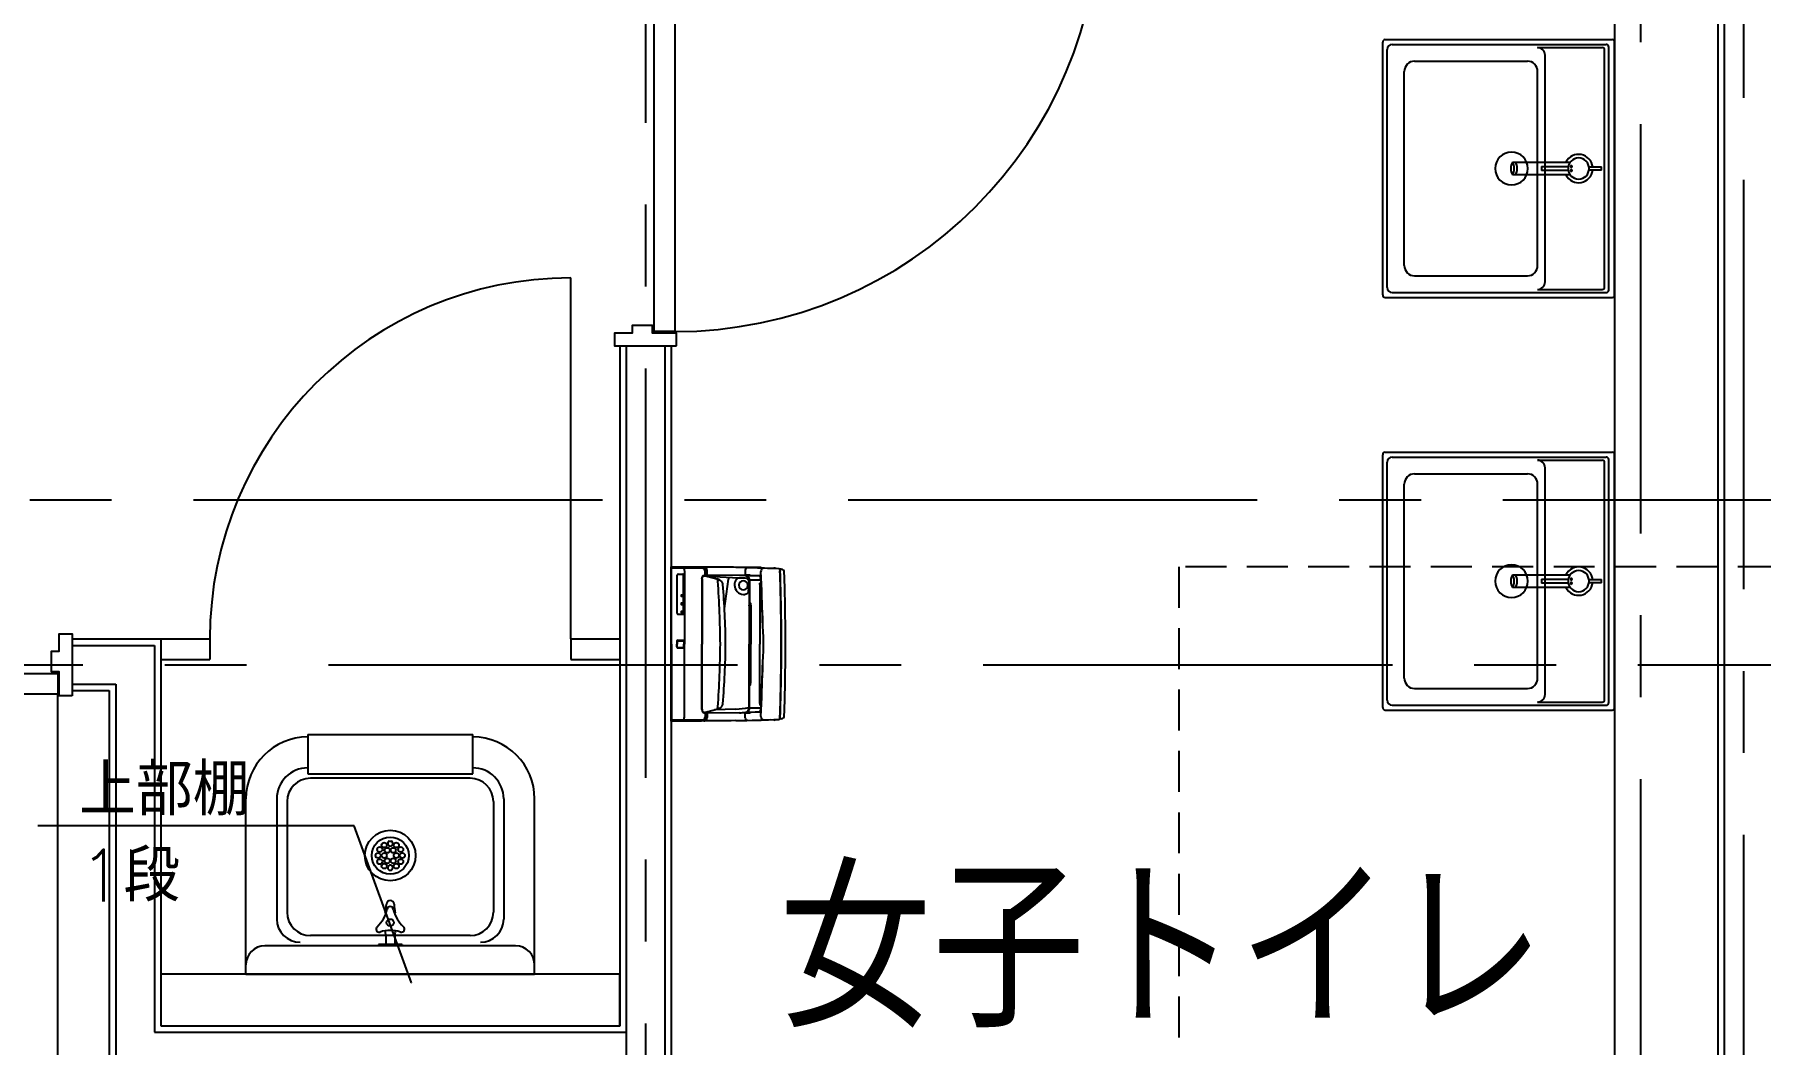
# Model space of a CAD drawing. Extents: x -119186 to 81195, y 1816 to 147180.
# Drawn here: x 28291 to 31639, y 34326 to 36285 of the extents above; entities that cross this region are included whole.
import ezdxf
from ezdxf import colors
from ezdxf.entities.mleader import LeaderData, LeaderLine
from ezdxf.enums import TextEntityAlignment as Align
from ezdxf.math import Vec2, Vec3

# ---------------------------------------------------------------- set-up
doc = ezdxf.new("R2010")
doc.units = 0
doc.header["$LTSCALE"] = 12.7
doc.header["$MEASUREMENT"] = 0
doc.linetypes.add('CENTER', pattern=[2, 1.25, -0.25, 0.25, -0.25])
doc.linetypes.add('HIDDEN2', pattern=[0.1875, 0.125, -0.0625])
doc.layers.get('0').update_dxf_attribs({"linetype": 'CONTINUOUS'})
for name, color, linetype in [('80_SHELL_TEXT', 7, 'CONTINUOUS'), ('85 shell', 7, 'CONTINUOUS'), ('A_建築（什器）', 8, 'CONTINUOUS'), ('A_建築（建具）', 2, 'CONTINUOUS'), ('A_建築（新設・仕上げ）', 2, 'CONTINUOUS'), ('A_建築（軽鉄下地）', 8, 'CONTINUOUS'), ('A_通り芯', 8, 'CENTER')]:
    doc.layers.add(name, color=color, linetype=linetype)
doc.styles.get("Standard").update_dxf_attribs({"font": 'txt', "bigfont": 'BIGFONT.SHX'})

# ---------------------------------------------------------------- blocks, each defined once
blk = doc.blocks.new('_DotSmall')
at = {"color": 0, "linetype": 'ByBlock', "const_width": 0.5}
blk.add_lwpolyline([(-0.0625, 0, 1), (0.0625, 0, 1)], format="xyb", close=True, dxfattribs=at)

msp = doc.modelspace()

# ---------------------------------------------------------------- linework, layer by layer
at = {"layer": '85 shell'}
msp.add_lwpolyline([(28536.16, 34362.64), (29426.16, 34362.64), (29426.16, 34462.64), (28536.16, 34462.64)], close=True, dxfattribs=at)
at = {"layer": 'A_建築（什器）'}
for p, q in [((31356.16, 36632.64), (31356.16, 34302.64)), ((29331.16, 35112.64), (29331.16, 35812.64)), ((28536.16, 35112.64), (28631.16, 35112.64)), ((28631.16, 35112.64), (28631.16, 35072.64)), ((29331.16, 35112.64), (29426.16, 35112.64)), ((29331.16, 35112.64), (29331.16, 35072.64)), ((28536.16, 35072.64), (28631.16, 35072.64)), ((29331.16, 35072.64), (29426.16, 35072.64))]:
    msp.add_line(p, q, dxfattribs=at)
at = {"layer": 'A_建築（什器）', "linetype": 'Continuous'}
for p, q in [((30906.16, 35779.73), (30906.16, 36269.73)), ((30911.16, 36274.73), (31348.16, 36274.73)), ((30921.16, 36274.73), (31351.16, 36274.73)), ((30924.86, 36265.33), (31339.66, 36265.33)), ((31206.16, 36259.27), (31331.66, 36259.27)), ((31344.66, 35789.13), (31344.66, 36260.33)), ((31356.16, 35779.73), (31356.16, 36269.73)), ((30914.86, 35794.13), (30914.86, 36255.33)), ((30968.02, 36232.86), (31186.79, 36232.86)), ((31221.16, 35805.19), (31221.16, 36244.27)), ((31336.66, 35795.19), (31336.66, 36254.27)), ((30948.02, 35836.6), (30948.02, 36212.86)), ((31206.79, 35836.6), (31206.79, 36212.86)), ((31158.02, 36037.23), (31269.91, 36037.23)), ((31214.36, 36028.73), (31266.05, 36028.73)), ((31306.44, 36027.73), (31330.34, 36027.73)), ((31330.34, 36021.73), (31330.34, 36027.73)), ((31269.91, 36012.23), (31158.02, 36012.23)), ((31266.05, 36020.73), (31214.36, 36020.73)), ((31330.34, 36021.73), (31306.44, 36021.73)), ((30968.02, 35816.6), (31186.79, 35816.6)), ((31206.16, 35790.19), (31331.66, 35790.19)), ((30911.16, 35774.73), (31348.16, 35774.73)), ((30921.16, 35774.73), (31351.16, 35774.73)), ((30924.86, 35784.13), (31339.66, 35784.13)), ((30906.16, 34979.73), (30906.16, 35469.73)), ((30911.16, 35474.73), (31348.16, 35474.73)), ((30914.86, 34994.13), (30914.86, 35455.33)), ((30921.16, 35474.73), (31351.16, 35474.73)), ((30924.86, 35465.33), (31339.66, 35465.33)), ((31206.16, 35459.27), (31331.66, 35459.27)), ((31336.66, 34995.19), (31336.66, 35454.27)), ((31344.66, 34989.13), (31344.66, 35460.33)), ((31356.16, 34979.73), (31356.16, 35469.73)), ((30968.02, 35432.86), (31186.79, 35432.86)), ((31221.16, 35005.19), (31221.16, 35444.27)), ((30948.02, 35036.6), (30948.02, 35412.86)), ((31206.79, 35036.6), (31206.79, 35412.86)), ((31158.02, 35237.23), (31269.91, 35237.23)), ((31214.36, 35228.73), (31266.05, 35228.73)), ((31266.05, 35220.73), (31214.36, 35220.73)), ((31306.44, 35227.73), (31330.34, 35227.73)), ((31330.34, 35221.73), (31306.44, 35221.73)), ((31330.34, 35221.73), (31330.34, 35227.73)), ((31269.91, 35212.23), (31158.02, 35212.23)), ((30968.02, 35016.6), (31186.79, 35016.6)), ((31206.16, 34990.19), (31331.66, 34990.19)), ((30911.16, 34974.73), (31348.16, 34974.73)), ((30921.16, 34974.73), (31351.16, 34974.73)), ((30924.86, 34984.13), (31339.66, 34984.13))]:
    msp.add_line(p, q, dxfattribs=at)
at = {"layer": 'A_建築（什器）', "linetype": 'ByBlock', "lineweight": -2}
for p, q in [((29526.16, 35252.22), (29526.17, 35252.34)), ((29526.16, 35252.22), (29526.16, 35102.73)), ((29526.16, 34953.23), (29526.16, 35252.22)), ((29526.16, 35251.32), (29526.17, 35251.42)), ((29526.16, 35249.71), (29526.17, 35249.82)), ((29526.16, 35244.03), (29526.17, 35244.07)), ((29526.17, 35252.34), (29526.21, 35252.44)), ((29526.21, 35251.53), (29526.17, 35251.43)), ((29526.17, 35251.42), (29526.2, 35251.52)), ((29526.17, 35249.82), (29526.21, 35249.92)), ((29526.17, 35244.07), (29526.21, 35244.11)), ((29526.23, 35251.58), (29526.2, 35251.52)), ((29526.21, 35252.44), (29526.27, 35252.54)), ((29526.26, 35251.62), (29526.21, 35251.53)), ((29526.21, 35249.92), (29526.27, 35250.02)), ((29526.21, 35244.11), (29526.27, 35244.14)), ((29526.27, 35251.64), (29526.23, 35251.58)), ((29526.27, 35252.54), (29526.35, 35252.62)), ((29526.33, 35251.69), (29526.27, 35251.64)), ((29526.27, 35250.02), (29526.35, 35250.1)), ((29526.27, 35244.14), (29526.35, 35244.16)), ((29526.39, 35251.74), (29526.33, 35251.69)), ((29526.35, 35252.62), (29526.44, 35252.68)), ((29526.35, 35250.1), (29526.44, 35250.16)), ((29526.35, 35244.16), (29526.45, 35244.18)), ((29526.47, 35251.78), (29526.39, 35251.74)), ((29526.44, 35252.68), (29526.55, 35252.71)), ((29526.44, 35250.16), (29526.55, 35250.19)), ((29526.45, 35244.18), (29526.56, 35244.19)), ((29526.56, 35251.81), (29526.47, 35251.78)), ((29526.55, 35252.71), (29526.66, 35252.72)), ((29526.55, 35250.19), (29526.66, 35250.21)), ((29526.66, 35251.81), (29526.56, 35251.81)), ((29526.56, 35244.19), (29526.68, 35244.2)), ((29700.66, 35251.2), (29526.66, 35252.72)), ((29526.81, 35250.2), (29526.66, 35252.72)), ((29526.66, 35250.21), (29526.66, 35252.72)), ((29526.67, 35250.19), (29526.66, 35250.21)), ((29526.67, 35250.15), (29526.67, 35250.19)), ((29526.68, 35250.06), (29526.67, 35250.15)), ((29526.69, 35249.9), (29526.68, 35250.06)), ((29526.68, 35244.2), (29526.79, 35244.19)), ((29526.71, 35249.67), (29526.69, 35249.9)), ((29526.72, 35249.35), (29526.71, 35249.67)), ((29526.74, 35248.96), (29526.72, 35249.35)), ((29526.74, 35251.42), (29576.47, 35250.95)), ((29526.75, 35248.51), (29526.74, 35248.96)), ((29526.76, 35247.99), (29526.75, 35248.51)), ((29526.77, 35247.36), (29526.76, 35247.99)), ((29526.78, 35246.62), (29526.77, 35247.36)), ((29526.79, 35244.96), (29526.78, 35246.62)), ((29573.4, 35250.22), (29526.79, 35250.46)), ((29526.8, 35102.73), (29526.79, 35244.96)), ((29526.8, 35102.73), (29526.81, 35250.2)), ((29587.33, 35249.98), (29526.81, 35250.2)), ((29537.61, 35162.32), (29537.61, 35236.39)), ((29539.43, 35238.32), (29548.39, 35238.31)), ((29546.66, 35252.72), (29647.18, 35252.72)), ((29550.21, 35162.32), (29550.21, 35236.39)), ((29551.6, 35244.57), (29551.66, 35102.73)), ((29551.6, 35244.57), (29551.66, 35102.73)), ((29576.41, 35250.96), (29573.4, 35250.22)), ((29585.63, 35229.33), (29585.51, 35102.73)), ((29586.02, 35229.29), (29585.63, 35229.38)), ((29586.02, 35229.29), (29586.02, 35102.73)), ((29588.93, 35251.26), (29589.69, 35251.53)), ((29589.57, 35236), (29591.32, 35235.84)), ((29589.62, 35251.52), (29591.54, 35251.61)), ((29589.99, 35235.12), (29595.37, 35234.07)), ((29651.47, 35251.22), (29591.54, 35251.61)), ((29591.6, 35235.85), (29595, 35236.57)), ((29591.68, 35236.21), (29591.69, 35244.17)), ((29594.99, 35235.95), (29595.04, 35237.8)), ((29659.51, 35235.76), (29595, 35236.57)), ((29595.12, 35238.67), (29595.13, 35245.15)), ((29595.12, 35238.67), (29595.77, 35238.12)), ((29595.37, 35234.07), (29614.76, 35228.96)), ((29595.78, 35238.11), (29595.76, 35245.32)), ((29657.29, 35230.28), (29596.84, 35233.91)), ((29629.49, 35171.92), (29637.02, 35228.26)), ((29669.49, 35245.8), (29669.44, 35236.79)), ((29679.3, 35236.5), (29669.44, 35236.95)), ((29679.61, 35235.23), (29670.24, 35235.32)), ((29676.38, 35225.17), (29676.31, 35207.06)), ((29677.15, 35226.49), (29677.13, 35102.75)), ((29678, 35226.53), (29678, 35180.62)), ((29679.26, 35235.74), (29679.3, 35236.5)), ((29698.18, 35234.78), (29679.26, 35235.74)), ((29698.23, 35234.43), (29679.61, 35235.23)), ((29700.16, 35220.73), (29698.51, 35220.73)), ((29739.38, 35247.87), (29736.83, 35248.12)), ((29697.88, 35218.15), (29697.87, 35102.73)), ((29539.43, 35160.43), (29548.39, 35160.44)), ((29677.56, 35176.95), (29677.56, 35102.73)), ((29680.39, 35176.96), (29680.4, 35102.73)), ((29526.16, 34953.23), (29526.16, 35102.73)), ((29526.8, 35102.73), (29526.81, 34955.25)), ((29536.86, 35108.22), (29536.86, 35102.72)), ((29536.86, 35108.22), (29537.01, 35108.22)), ((29536.86, 35097.23), (29536.86, 35102.73)), ((29536.86, 35097.23), (29537.01, 35097.23)), ((29537.01, 35108.22), (29537.01, 35102.72)), ((29537.01, 35097.23), (29537.01, 35102.73)), ((29537.16, 35108.22), (29537.16, 35102.72)), ((29537.16, 35108.22), (29537.7, 35108.22)), ((29537.16, 35097.23), (29537.16, 35102.73)), ((29537.16, 35097.23), (29537.7, 35097.23)), ((29537.27, 35108.22), (29537.27, 35102.72)), ((29537.27, 35097.23), (29537.27, 35102.73)), ((29537.7, 35108.22), (29537.7, 35102.72)), ((29537.7, 35097.23), (29537.7, 35102.73)), ((29537.7, 35097.23), (29537.7, 35102.73)), ((29538.66, 35110.03), (29549.85, 35110.03)), ((29538.66, 35110.03), (29538.66, 35109.88)), ((29538.66, 35109.88), (29549.85, 35109.88)), ((29538.66, 35109.73), (29549.85, 35109.73)), ((29538.66, 35109.73), (29538.66, 35109.19)), ((29538.66, 35109.62), (29549.85, 35109.62)), ((29538.66, 35095.72), (29538.66, 35096.27)), ((29538.66, 35095.83), (29549.85, 35095.83)), ((29538.66, 35095.72), (29549.85, 35095.72)), ((29538.66, 35095.42), (29538.66, 35095.57)), ((29538.66, 35095.57), (29549.85, 35095.57)), ((29538.66, 35095.42), (29549.85, 35095.42)), ((29538.71, 35109.18), (29549.8, 35109.18)), ((29538.71, 35096.27), (29549.8, 35096.27)), ((29549.85, 35110.03), (29549.85, 35109.88)), ((29549.85, 35109.73), (29549.85, 35109.19)), ((29549.85, 35095.72), (29549.85, 35096.27)), ((29549.85, 35095.42), (29549.85, 35095.57)), ((29550.81, 35108.22), (29550.81, 35102.73)), ((29551.36, 35108.22), (29550.81, 35108.22)), ((29550.81, 35097.23), (29550.81, 35102.72)), ((29551.36, 35097.23), (29550.81, 35097.23)), ((29551.24, 35108.22), (29551.24, 35102.72)), ((29551.24, 35097.23), (29551.24, 35102.73)), ((29551.36, 35108.22), (29551.36, 35102.72)), ((29551.36, 35097.23), (29551.36, 35102.73)), ((29551.51, 35108.22), (29551.51, 35102.72)), ((29551.66, 35108.22), (29551.51, 35108.22)), ((29551.51, 35097.23), (29551.51, 35102.73)), ((29551.66, 35097.23), (29551.51, 35097.23)), ((29551.6, 34960.88), (29551.66, 35102.73)), ((29551.6, 34960.88), (29551.66, 35102.72)), ((29551.66, 35108.22), (29551.66, 35102.72)), ((29551.66, 35097.23), (29551.66, 35102.73)), ((29585.63, 34976.13), (29585.51, 35102.73)), ((29586.02, 34976.17), (29586.02, 35102.73)), ((29677.15, 34978.96), (29677.13, 35102.7)), ((29677.56, 35028.51), (29677.56, 35102.73)), ((29680.39, 35028.5), (29680.4, 35102.73)), ((29697.88, 34987.31), (29697.87, 35102.73)), ((29678, 34978.93), (29678, 35024.84)), ((29526.81, 34955.25), (29526.66, 34952.73)), ((29700.66, 34954.25), (29526.66, 34952.73)), ((29526.74, 34954.03), (29576.47, 34954.51)), ((29573.4, 34955.24), (29526.79, 34955)), ((29587.33, 34955.48), (29526.81, 34955.25)), ((29530.16, 34954.58), (29531.66, 34954.59)), ((29530.46, 34954.21), (29531.35, 34954.21)), ((29533.66, 34954.6), (29535.16, 34954.62)), ((29533.96, 34954.24), (29534.85, 34954.24)), ((29576.41, 34954.5), (29573.4, 34955.24)), ((29586.02, 34977.96), (29585.62, 34977.76)), ((29588.93, 34954.2), (29589.69, 34953.92)), ((29589.57, 34969.45), (29591.32, 34969.62)), ((29589.62, 34953.93), (29591.54, 34953.85)), ((29589.99, 34970.33), (29595.37, 34971.39)), ((29651.47, 34954.23), (29591.54, 34953.85)), ((29591.6, 34969.6), (29595, 34968.89)), ((29591.68, 34969.25), (29591.69, 34961.28)), ((29594.99, 34969.5), (29595.04, 34967.66)), ((29659.51, 34969.69), (29595, 34968.89)), ((29595.12, 34966.78), (29595.77, 34967.34)), ((29595.12, 34966.78), (29595.13, 34960.31)), ((29595.37, 34971.39), (29614.76, 34976.5)), ((29595.78, 34967.34), (29595.76, 34960.13)), ((29651.43, 34976.7), (29610.17, 34975.05)), ((29679.3, 34968.96), (29669.44, 34968.51)), ((29669.49, 34959.65), (29669.44, 34968.66)), ((29679.61, 34970.23), (29670.24, 34970.14)), ((29698.18, 34970.67), (29679.26, 34969.71)), ((29679.26, 34969.71), (29679.3, 34968.96)), ((29698.23, 34971.02), (29679.61, 34970.23)), ((29700.16, 34984.73), (29698.51, 34984.73)), ((29739.38, 34957.59), (29736.83, 34957.34)), ((28821.16, 34927.64), (29141.16, 34927.64)), ((28821.16, 34927.64), (28821.16, 34850.93)), ((29141.16, 34850.93), (29141.16, 34927.64)), ((28821.16, 34850.93), (29141.16, 34850.93)), ((29136.16, 34842.64), (28826.16, 34842.64)), ((28701.16, 34462.64), (28701.16, 34802.64)), ((28761.16, 34802.64), (28761.16, 34569.64)), ((28781.16, 34797.64), (28781.16, 34582.64)), ((29181.16, 34797.64), (29181.16, 34582.64)), ((29201.16, 34802.64), (29201.16, 34569.64)), ((29261.16, 34462.64), (29261.16, 34802.64)), ((28978.98, 34720.64), (28983.34, 34720.64)), ((28978.98, 34664.64), (28983.34, 34664.64)), ((29224.16, 34517.64, 630), (28738.16, 34517.64, 630)), ((29136.16, 34537.64), (28826.16, 34537.64)), ((29004.16, 34520.14, 520), (28958.16, 34520.14, 520)), ((28958.16, 34520.14, 520), (28958.16, 34517.64, 520)), ((28958.16, 34518.14, 520), (28958.16, 34517.64, 520)), ((28972.36, 34537.06, 520), (28972.36, 34520.14, 520)), ((28989.96, 34537.06, 520), (28989.96, 34520.14, 520)), ((29004.16, 34520.14, 520), (29004.16, 34517.64, 520)), ((28701.16, 34462.64), (29261.16, 34462.64))]:
    msp.add_line(p, q, dxfattribs=at)
at = {"layer": 'A_建築（什器）', "color": 8, "linetype": 'HIDDEN2', "ltscale": 50}
for p, q in [((30510.45, 35252.64), (30510.45, 33303.02)), ((33460.43, 35252.64), (30510.45, 35252.64))]:
    msp.add_line(p, q, dxfattribs=at)
at = {"layer": 'A_建築（什器）', "linetype": 'ByBlock', "lineweight": -2}
for points in [[(29547.16, 35195.73), (29547.16, 35197.73), (29545.16, 35197.73), (29545.16, 35195.73)], [(29547.16, 35179.73), (29547.16, 35181.73), (29545.16, 35181.73), (29545.16, 35179.73)], [(29547.16, 35163.73), (29547.16, 35165.73), (29545.16, 35165.73), (29545.16, 35163.73)]]:
    msp.add_lwpolyline(points, close=True, dxfattribs=at)
for centre, radius in [((28981.16, 34692.64), 49), ((28981.16, 34692.64), 36), ((28969.41, 34712.99), 5), ((28992.91, 34712.99), 5), ((28957.66, 34692.64), 5), ((28960.8, 34704.39), 5), ((28960.8, 34680.89), 5), ((28969.41, 34692.64), 5), ((28975.28, 34702.81), 5), ((28975.28, 34682.46), 5), ((28987.03, 34702.81), 5), ((28987.03, 34682.46), 5), ((28992.91, 34692.64), 5), ((29001.51, 34704.39), 5), ((29001.51, 34680.89), 5), ((29004.66, 34692.64), 5), ((28969.41, 34672.29), 5), ((28992.91, 34672.29), 5), ((28981.16, 34562.64, 520), 7)]:
    msp.add_circle(centre, radius, dxfattribs=at)
at = {"layer": 'A_建築（什器）', "linetype": 'Continuous'}
for centre, radius, start, end in [((30911.16, 36269.73), 5, 90, 180), ((30924.86, 36255.33), 10, 90, 180), ((31206.16, 36244.27), 15, 0, 90), ((31331.66, 36254.27), 5, 0, 90), ((31339.66, 36260.33), 5, 0, 90), ((31351.16, 36269.73), 5, 0, 90), ((30968.02, 36212.86), 20, 90, 180), ((31186.79, 36212.86), 20, 0, 90), ((31156.16, 36024.73), 31.75, 90, 270), ((31179.42, 36024.73), 24.78, 149.71071, 210.28929), ((31156.16, 36024.73), 31.75, 0, 90), ((31156.16, 36024.73), 31.75, 270, 0), ((31136.62, 36024.73), 24.78, 329.71071, 30.28929), ((31142.47, 36024.73), 24.78, 329.71071, 30.28929), ((31254.16, 36024.73), 40, 174.26083, 185.73917), ((31286.16, 36024.73), 27.5, 6.26291, 152.96431), ((31286.16, 36024.73), 20.5, 90, 270), ((31272.16, 36028.73), 1.7, 90, 270), ((31272.16, 36028.73), 1.7, 270, 90), ((31286.16, 36024.73), 20.5, 270, 90), ((31286.16, 36024.73), 27.5, 207.03569, 353.73709), ((31272.16, 36020.73), 1.7, 90, 270), ((31272.16, 36020.73), 1.7, 270, 90), ((30968.02, 35836.6), 20, 180, 270), ((31186.79, 35836.6), 20, 270, 0), ((30924.86, 35794.13), 10, 180, 270), ((31206.16, 35805.19), 15, 270, 0), ((31331.66, 35795.19), 5, 270, 0), ((31339.66, 35789.13), 5, 270, 0), ((30911.16, 35779.73), 5, 180, 270), ((31351.16, 35779.73), 5, 270, 0), ((30911.16, 35469.73), 5, 90, 180), ((30924.86, 35455.33), 10, 90, 180), ((31206.16, 35444.27), 15, 0, 90), ((31331.66, 35454.27), 5, 0, 90), ((31339.66, 35460.33), 5, 0, 90), ((31351.16, 35469.73), 5, 0, 90), ((30968.02, 35412.86), 20, 90, 180), ((31186.79, 35412.86), 20, 0, 90), ((31156.16, 35224.73), 31.75, 90, 270), ((31156.16, 35224.73), 31.75, 0, 90), ((31179.42, 35224.73), 24.78, 149.71071, 210.28929), ((31156.16, 35224.73), 31.75, 270, 0), ((31136.62, 35224.73), 24.78, 329.71071, 30.28929), ((31142.47, 35224.73), 24.78, 329.71071, 30.28929), ((31254.16, 35224.73), 40, 174.26083, 185.73917), ((31286.16, 35224.73), 27.5, 6.26291, 152.96431), ((31286.16, 35224.73), 27.5, 207.03569, 353.73709), ((31286.16, 35224.73), 20.5, 90, 270), ((31272.16, 35228.73), 1.7, 90, 270), ((31272.16, 35220.73), 1.7, 90, 270), ((31272.16, 35228.73), 1.7, 270, 90), ((31272.16, 35220.73), 1.7, 270, 90), ((31286.16, 35224.73), 20.5, 270, 90), ((30968.02, 35036.6), 20, 180, 270), ((31186.79, 35036.6), 20, 270, 0), ((30924.86, 34994.13), 10, 180, 270), ((31206.16, 35005.19), 15, 270, 0), ((31331.66, 34995.19), 5, 270, 0), ((31339.66, 34989.13), 5, 270, 0), ((30911.16, 34979.73), 5, 180, 270), ((31351.16, 34979.73), 5, 270, 0)]:
    msp.add_arc(centre, radius, start, end, dxfattribs=at)
at = {"layer": 'A_建築（什器）'}
msp.add_arc((29331.16, 35112.64), 700, 90, 180, dxfattribs=at)
at = {"layer": 'A_建築（什器）', "linetype": 'ByBlock', "lineweight": -2}
for centre, radius, start, end in [((29526.66, 35252.22), 0.508, 90.40709, 179.09433), ((29526.66, 35250.93), 0.494, 80.78687, 173.76559), ((29526.69, 35249.68), 0.535, 77.65325, 177.50959), ((29539.45, 35236.47), 1.84, 90.47323, 181.5752), ((29548.37, 35236.47), 1.84, 358.4248, 89.52677), ((29586.61, 35244.92), 5.14, 351.61712, 85.83375), ((29589.32, 35243.93), 7.34, 57.85228, 93.01914), ((29590.1, 35244.92), 6.63, 50.50118, 93.56374), ((29591.36, 35237.79), 1.95, 267.22435, 286.69488), ((29593.21, 35236.06), 1.54, 174.6312, 249.96018), ((29589.18, 35245.73), 5.98, 354.4982, 47.8468), ((29589.32, 35245.92), 6.47, 354.72966, 39.47523), ((29597.34, 35235.97), 2.34, 177.63166, 257.81082), ((29593.68, 35238.19), 2.1, 309.27009, 358.08507), ((29598.91, 35237.86), 3.87, 167.95153, 180.96607), ((29611.51, 35211.79), 17.45, 43.25576, 78.6144), ((27644.24, 35086), 1977.27, 0.48893, 4.02388), ((29616, 35217.67), 10.22, 4.63407, 36.47818), ((29643.95, 35228.05), 6.93, 150.69173, 178.28267), ((29666.59, 35217.54), 17.59, 143.07997, 181.91967), ((27905, -29003.2), 64278.16, 88.3679564, 88.4430501), ((29657.36, 35223.84), 6.45, 90.56797, 138.53278), ((29666.16, 35216.73), 8.88, 90, 270), ((29666.16, 35216.73), 8.88, 90, 270), ((29662.98, 35174.29), 56.28, 83.19719, 95.79552), ((29659.69, 35116.56), 119.23, 84.92364, 90.49787), ((29666.16, 35216.73), 8.88, 270, 90), ((29666.16, 35216.73), 8.88, 270, 90), ((29671.47, 35236.95), 2.04, 184.29974, 232.81569), ((29673.98, 35246.19), 4.47, 79.51612, 180.6677), ((29670.04, 35223.66), 6.52, 13.38397, 93.4593), ((29673.1, 35236.77), 1.98, 179.01668, 228.86237), ((29662.69, 35223.72), 14.72, 10.65762, 51.88781), ((29675.01, 35236.79), 1.99, 179.1359, 229.16074), ((29666.88, 35226.52), 11.12, 359.70517, 52.09031), ((29677.46, 35225.39), 1.09, 106.34374, 179.1385), ((29687.63, 34935.68), 290.96, 87.57296, 92.06365), ((29679.84, 35235.76), 0.579, 181.88227, 247.39227), ((29697.42, 35233.38), 1.6, 14.7837, 61.68197), ((29697.71, 35233.15), 1.38, 18.64192, 68.19917), ((29677.76, 35227.38), 22.16, 4.3355, 16.79605), ((38499.29, 35549.45), 8805.26, 182.084634, 182.658521), ((29705.87, 35243.88), 5.84, 89.00756, 186.64228), ((26047.93, 35068.75), 3656.3, 1.2064, 2.73477), ((29720.43, 35402.18), 152.27, 262.53903, 271.79753), ((29724.74, 35240.5), 9.51, 64.47007, 87.16231), ((25239.57, 35092.03), 4500.04, 0.1362, 1.94476), ((25064.25, 35090.23), 4675.88, 0.15309, 1.88884), ((29739.05, 35241.46), 6.41, 359.74341, 87.04235), ((25302.13, 35094.32), 4445.77, 0.1084, 1.89632), ((28180.14, 35092.52), 1451.52, 0.40284, 4.97893), ((29667.74, 35217.32), 18.74, 181.14905, 264.94618), ((29665.26, 35216.19), 17.55, 272.71544, 297.88788), ((29669.6, 35206.23), 6.76, 304.89075, 7.12218), ((29539.45, 35162.27), 1.84, 178.4248, 269.52677), ((29548.37, 35162.27), 1.84, 270.47323, 1.5752), ((28785.14, 35082.16), 920.47, 1.27566, 3.96045), ((29538.66, 35108.22), 1.81, 90, 180.03705), ((29538.66, 35097.23), 1.81, 179.96295, 270), ((29538.66, 35108.22), 1.66, 90, 180.56182), ((29538.66, 35097.23), 1.66, 179.43818, 270), ((29538.66, 35108.22), 1.51, 90, 180.04443), ((29538.66, 35097.23), 1.51, 179.95557, 270), ((29538.66, 35108.22), 1.39, 90, 180.13814), ((29538.66, 35097.23), 1.39, 179.86186, 270), ((29538.66, 35108.22), 0.962, 87.11525, 180), ((29538.66, 35097.23), 0.962, 180, 272.88475), ((29549.85, 35108.22), 0.962, 0, 92.88475), ((29549.85, 35097.23), 0.962, 267.11525, 0), ((29549.85, 35108.22), 1.81, 359.96295, 90), ((29549.85, 35108.22), 1.66, 359.43818, 90), ((29549.85, 35108.22), 1.51, 359.95557, 90), ((29549.85, 35108.22), 1.39, 359.86186, 90), ((29549.85, 35097.23), 1.66, 270, 0.56182), ((29549.85, 35097.23), 1.39, 270, 0.13814), ((29549.85, 35097.23), 1.81, 270, 0.03705), ((29549.85, 35097.23), 1.51, 270, 0.04443), ((27644.24, 35119.45), 1977.27, 355.97612, 359.51107), ((28180.14, 35112.93), 1451.52, 355.02107, 359.59716), ((28785.14, 35123.3), 920.47, 356.03955, 358.72434), ((25239.57, 35113.43), 4500.04, 358.05524, 359.8638), ((25064.25, 35115.22), 4675.88, 358.11116, 359.84691), ((25302.13, 35111.14), 4445.77, 358.10368, 359.8916), ((38499.29, 34656.01), 8805.26, 177.341479, 177.915366), ((26047.93, 35136.71), 3656.3, 357.26523, 358.7936), ((29616, 34987.78), 10.22, 323.52182, 355.36593), ((29526.69, 34955.77), 0.535, 182.49041, 282.34675), ((29526.66, 34954.52), 0.494, 186.23441, 279.21313), ((29526.66, 34953.24), 0.508, 180.90567, 269.59291), ((29530.46, 34954.52), 0.31, 168.87458, 269.7147), ((29531.35, 34954.52), 0.31, 270.2853, 11.12542), ((29533.96, 34954.55), 0.31, 168.87458, 269.7147), ((29534.85, 34954.55), 0.31, 270.2853, 11.12542), ((29586.61, 34960.53), 5.14, 274.16625, 8.38288), ((29589.32, 34961.53), 7.34, 266.98086, 302.14772), ((29590.1, 34960.54), 6.63, 266.43626, 309.49882), ((29591.36, 34967.67), 1.95, 73.30512, 92.77565), ((29593.21, 34969.39), 1.54, 110.03982, 185.3688), ((29589.18, 34959.72), 5.98, 312.1532, 5.5018), ((29589.32, 34959.54), 6.47, 320.52477, 5.27034), ((29597.34, 34969.49), 2.34, 102.18918, 182.36834), ((29593.68, 34967.27), 2.1, 1.91493, 50.72991), ((29598.91, 34967.59), 3.87, 179.03393, 192.04847), ((29611.51, 34993.67), 17.45, 281.3856, 316.74424), ((29629.89, 35267.57), 291.66, 274.23554, 279.19239), ((27905, 99208.66), 64278.16, 271.5569499, 271.6320436), ((29659.69, 35088.9), 119.23, 269.50213, 275.07636), ((29671.47, 34968.51), 2.04, 127.18431, 175.70026), ((29673.98, 34959.26), 4.47, 179.3323, 280.48388), ((29673.1, 34968.68), 1.98, 131.13763, 180.98332), ((29662.69, 34981.74), 14.72, 308.11219, 349.34238), ((29675.01, 34968.67), 1.99, 130.83926, 180.8641), ((29666.88, 34978.94), 11.12, 307.90969, 0.29483), ((29677.39, 34979.93), 0.952, 197.22653, 255.58565), ((29687.63, 35269.78), 290.96, 267.93635, 272.42704), ((29679.84, 34969.7), 0.579, 112.60773, 178.11773), ((29697.42, 34972.08), 1.6, 298.31803, 345.2163), ((29697.71, 34972.31), 1.38, 291.80083, 341.35808), ((29677.76, 34978.07), 22.16, 343.20395, 355.6645), ((29705.87, 34961.58), 5.84, 173.35772, 270.99244), ((29720.43, 34803.28), 152.27, 88.20247, 97.46097), ((29724.74, 34964.96), 9.51, 272.83769, 295.52993), ((29739.05, 34963.99), 6.41, 272.95765, 0.25659), ((28821.16, 34802.64), 120, 90, 180), ((29141.16, 34802.64), 120, 0, 90), ((28821.16, 34802.64), 60, 90.00006, 180), ((29141.16, 34802.64), 60, 0, 90), ((28826.16, 34797.64), 45, 90, 180), ((29136.16, 34797.64), 45, 0, 90), ((28981.16, 34716.14), 5, 115.84186, 64.15814), ((28981.16, 34669.14), 5, 295.84186, 244.15814), ((28911.77, 34602.7, 520), 65, 312.24554, 347.75446), ((28893.66, 34598.56, 520), 80, 346.94171, 359.68774), ((28981.16, 34598.08, 520), 7.5, 0.31226, 179.68774), ((28981.16, 34587.64, 520), 6, 12.24548, 167.75439), ((29050.54, 34602.7, 520), 65, 192.24554, 227.75446), ((29068.65, 34598.56, 520), 80, 180.31226, 192.41473), ((28806.16, 34569.64), 45, 180, 270), ((28826.16, 34582.64), 45, 180, 270), ((28959.51, 34550.14, 520), 6, 132.24554, 287.75446), ((29002.81, 34550.14, 520), 6, 252.24548, 47.75452), ((29136.16, 34582.64), 45, 270, 0), ((29156.16, 34569.64), 45, 270, 0), ((28738.16, 34480.64, 630), 37, 90, 180), ((28981.16, 34482.52, 520), 65, 72.24554, 107.75446), ((28932.36, 34537.06, 520), 40, 0, 14.01868), ((29029.96, 34537.06, 520), 40, 165.98126, 180), ((29224.16, 34480.64, 630), 37, 0, 90)]:
    msp.add_arc(centre, radius, start, end, dxfattribs=at)
at = {"layer": 'A_建築（什器）', "linetype": 'ByBlock', "lineweight": -2, "extrusion": (0, 0, -1)}
for centre, major_axis, ratio, start_param, end_param in [((29549.34, 35244.53), (0.02, 5.59), 0.4038952, 6.2831853, 7.8892127), ((29589.44, 35229.32), (0.01, 6.69), 0.5694296, 4.7124069, 6.4000992), ((29589.9, 35229.21), (0.01, 5.91), 0.6564156, 4.6857901, 6.5132442), ((29614.44, 35224.19), (-0.03, -4.81), 0.4612645, 3.2485398, 4.6219709), ((29698.5, 35218.15), (0.01, 2.58), 0.2395305, 4.6700142, 6.2831853), ((29735.68, 35244.33), (0.01, 4.55), 0.4182143, 0, 1.5648214), ((29735.68, 35244.33), (-0.01, -4.55), 0.2954572, 3.1415927, 4.6198467), ((29678.98, 35176.94), (0, 5.78), 0.2448108, 4.7063237, 7.8537999)]:
    msp.add_ellipse(centre, major_axis=major_axis, ratio=ratio, start_param=start_param, end_param=end_param, dxfattribs=at)
at = {"layer": 'A_建築（什器）', "linetype": 'ByBlock', "lineweight": -2}
for centre, major_axis, ratio, start_param, end_param in [((29678.98, 35028.51), (0, -5.78), 0.2448108, 4.7063237, 7.8537999), ((29698.5, 34987.31), (0.01, -2.58), 0.2395305, 4.6700142, 6.2831853), ((29549.34, 34960.93), (0.02, -5.59), 0.4038952, 6.2831853, 7.8892127), ((29589.44, 34976.14), (0.01, -6.69), 0.5694296, 4.7124069, 6.3812621), ((29589.9, 34976.25), (0.01, -5.91), 0.6564156, 4.6857901, 6.5132442), ((29614.44, 34981.26), (-0.03, 4.81), 0.4612645, 3.2485398, 4.6219709), ((29735.68, 34961.13), (0.01, -4.55), 0.4182143, 0, 1.5648214), ((29735.68, 34961.13), (-0.01, 4.55), 0.2954572, 3.1415927, 4.6198467)]:
    msp.add_ellipse(centre, major_axis=major_axis, ratio=ratio, start_param=start_param, end_param=end_param, dxfattribs=at)
at = {"layer": 'A_建築（建具）'}
msp.add_line((28336.16, 34181.64), (28336.16, 35005.64), dxfattribs=at)
for points in [[(29533.16, 36532.64), (29533.16, 35708.64), (29493.16, 35708.64), (29493.16, 36532.64)], [(28336.16, 35005.64), (27512.16, 35005.64), (27512.16, 35045.64), (28336.16, 35045.64)]]:
    msp.add_lwpolyline(points, close=True, dxfattribs=at)
for points in [[(29536.16, 35680.64), (29536.16, 35705.64), (29490.16, 35705.64), (29490.16, 35720.64), (29450.16, 35720.64), (29450.16, 35705.64), (29416.16, 35705.64), (29416.16, 35680.64), (29536.16, 35680.64)], [(28364.16, 35002.64), (28339.16, 35002.64), (28339.16, 35048.64), (28324.16, 35048.64), (28324.16, 35088.64), (28339.16, 35088.64), (28339.16, 35122.64), (28364.16, 35122.64), (28364.16, 35002.64)]]:
    msp.add_lwpolyline(points, dxfattribs=at)
for centre, start, end in [((29533.16, 36532.64), 270, 0), ((28336.16, 35005.64), 180, 270)]:
    msp.add_arc(centre, 824, start, end, dxfattribs=at)
at = {"layer": 'A_建築（新設・仕上げ）'}
for p, q in [((31556.16, 36632.64), (31556.16, 32435.14)), ((29426.16, 35680.64), (29426.16, 34362.64)), ((29526.16, 35680.64), (29526.16, 32562.64)), ((28364.16, 35112.64), (28536.16, 35112.64)), ((28536.16, 35112.64), (28536.16, 34362.64)), ((28364.16, 35012.64), (28436.16, 35012.64)), ((28436.16, 35012.64), (28436.16, 34262.64)), ((28536.16, 34362.64), (29426.16, 34362.64))]:
    msp.add_line(p, q, dxfattribs=at)
at = {"layer": 'A_建築（軽鉄下地）', "color": 8, "ltscale": 50}
for p, q in [((31568.66, 36632.64), (31568.66, 32435.14)), ((29438.66, 35680.64), (29438.66, 32550.14)), ((29513.66, 35680.64), (29513.66, 32550.14)), ((28364.16, 35100.14), (28523.66, 35100.14)), ((28523.66, 35100.14), (28523.66, 34350.14)), ((28364.16, 35025.14), (28448.66, 35025.14)), ((28448.66, 35025.14), (28448.66, 34275.14)), ((28523.66, 34350.14), (29438.66, 34350.14))]:
    msp.add_line(p, q, dxfattribs=at)
at = {"layer": 'A_通り芯', "color": 8, "ltscale": 50}
for p, q in [((31406.16, 51351.05), (31406.16, 14056.3)), ((29476.16, 38177.28), (29476.16, 32306.77)), ((31606.16, 37272.88), (31606.16, 14056.3)), ((15899.26, 35382.64), (35744.83, 35382.64)), ((23781.22, 35062.64), (31911.53, 35062.64))]:
    msp.add_line(p, q, dxfattribs=at)

# ---------------------------------------------------------------- texts
at = {"layer": '80_SHELL_TEXT', "color": 0, "width": 0.9}
msp.add_text('女子トイレ', height=300, dxfattribs=at).set_placement((29735.01, 34660.58), align=Align.TOP_LEFT)

# ---------------------------------------------------------------- leaders
ml = msp.add_multileader_mtext('Standard')
ml.set_content('上部棚\\P1段', color=256)
ml.set_leader_properties()
ml.set_arrow_properties(name='DOTSMALL')
ml.build(insert=Vec2(0, 0))
ml.multileader.update_dxf_attribs({"text_right_attachment_type": 6, "dogleg_length": 100})
ctx = ml.context
ctx.base_point, ctx.char_height, ctx.landing_gap_size, ctx.plane_origin = Vec3(28277.86, 34820.59), 100, 100, Vec3(29022.39, 34446.14)
ctx.right_attachment = 6
notes = []
notes.append((ctx, [(0, (1, 1, 0), (28911.2, 34750.59), (-1, 0), 100, [(0, [(29022.39, 34446.14)], 0, [])])]))
ctx.mtext.insert, ctx.mtext.flow_direction = Vec3(28377.86, 34870.59), 5
for ctx, leaders in notes:
    for number, flags, end, landing, length, lines in leaders:
        leader = LeaderData()
        leader.index, (leader.has_last_leader_line, leader.has_dogleg_vector, leader.attachment_direction) = number, flags
        leader.last_leader_point, leader.dogleg_vector, leader.dogleg_length = Vec3(end), Vec3(landing), length
        for number, points, colour, breaks in lines:
            line = LeaderLine()
            line.index, line.vertices, line.color, line.breaks = number, Vec3.list(points), colors.encode_raw_color(colour), breaks
            leader.lines.append(line)
        ctx.leaders.append(leader)

doc.saveas('drawing.dxf')
